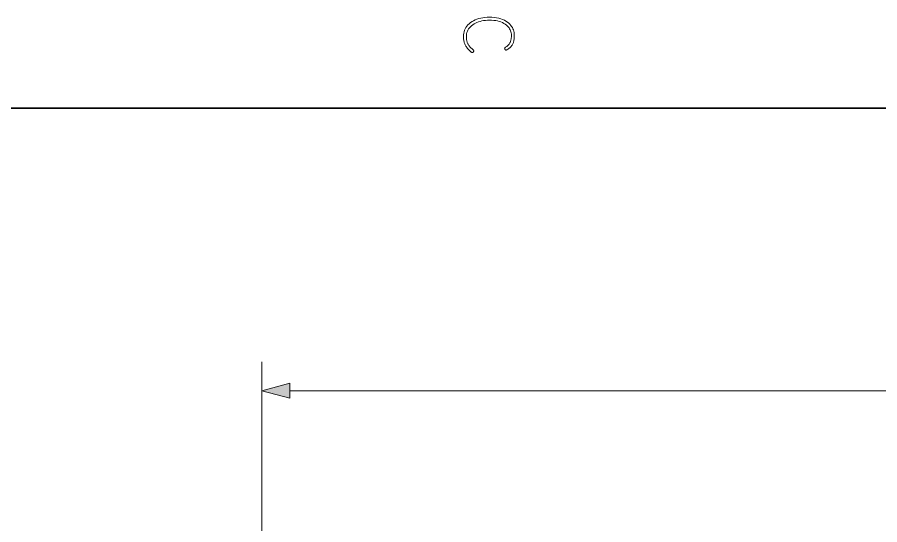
# Model space of a CAD drawing. Extents: x 0 to 297, y 0 to 210.
# Drawn here: x 78.6 to 138.3, y 171.2 to 206.3 of the extents above; entities that cross this region are included whole.
import ezdxf

# ---------------------------------------------------------------- set-up
doc = ezdxf.new("R2010")
doc.units = 0

msp = doc.modelspace()

# ---------------------------------------------------------------- linework, layer by layer
at = {"color": 7, "lineweight": 35}
msp.add_line((287, 200), (10, 200), dxfattribs=at)
at = {"color": 1, "lineweight": 13}
for p, q in [((95.525, 161.851), (95.525, 182.451)), ((97.457, 180.451), (193.301, 180.451))]:
    msp.add_line(p, q, dxfattribs=at)
at = {"color": 7, "lineweight": 13}
msp.add_lwpolyline([(110.021, 203.889), (109.961, 203.939), (109.905, 203.99), (109.853, 204.041), (109.805, 204.092), (109.76, 204.143), (109.719, 204.194), (109.681, 204.245), (109.648, 204.296), (109.618, 204.348), (109.592, 204.399), (109.57, 204.447), (109.55, 204.496), (109.533, 204.548), (109.518, 204.602), (109.505, 204.658), (109.494, 204.716), (109.486, 204.776), (109.48, 204.839), (109.477, 204.903), (109.476, 204.97), (109.481, 205.084), (109.495, 205.194), (109.52, 205.3), (109.555, 205.401), (109.599, 205.499), (109.653, 205.592), (109.717, 205.681), (109.791, 205.766), (109.875, 205.847), (109.968, 205.924), (110.07, 205.995), (110.178, 206.059), (110.292, 206.115), (110.413, 206.163), (110.541, 206.205), (110.675, 206.238), (110.815, 206.264), (110.961, 206.283), (111.114, 206.294), (111.274, 206.298), (111.447, 206.294), (111.612, 206.281), (111.768, 206.26), (111.916, 206.231), (112.055, 206.193), (112.186, 206.147), (112.308, 206.093), (112.421, 206.03), (112.526, 205.958), (112.622, 205.879), (112.693, 205.809), (112.757, 205.736), (112.813, 205.66), (112.861, 205.581), (112.903, 205.5), (112.936, 205.416), (112.962, 205.329), (112.981, 205.239), (112.992, 205.146), (112.996, 205.051), (112.995, 204.975), (112.992, 204.904), (112.987, 204.836), (112.98, 204.771), (112.971, 204.71), (112.96, 204.652), (112.946, 204.597), (112.931, 204.546), (112.914, 204.499), (112.895, 204.455), (112.87, 204.408), (112.841, 204.362), (112.809, 204.318), (112.773, 204.275), (112.733, 204.234), (112.69, 204.193), (112.643, 204.154), (112.593, 204.117), (112.539, 204.08), (112.481, 204.045), (112.476, 204.043), (112.471, 204.04), (112.466, 204.038), (112.461, 204.036), (112.456, 204.034), (112.451, 204.033), (112.445, 204.032), (112.44, 204.031), (112.435, 204.03), (112.43, 204.03), (112.411, 204.031), (112.394, 204.035), (112.379, 204.04), (112.366, 204.047), (112.355, 204.057), (112.345, 204.068), (112.338, 204.082), (112.333, 204.098), (112.33, 204.116), (112.329, 204.136), (112.33, 204.146), (112.331, 204.156), (112.334, 204.165), (112.337, 204.174), (112.342, 204.182), (112.347, 204.19), (112.354, 204.197), (112.362, 204.204), (112.37, 204.211), (112.38, 204.217), (112.426, 204.246), (112.469, 204.276), (112.509, 204.307), (112.547, 204.34), (112.582, 204.374), (112.614, 204.409), (112.643, 204.445), (112.669, 204.482), (112.693, 204.521), (112.713, 204.561), (112.728, 204.597), (112.742, 204.637), (112.754, 204.679), (112.765, 204.724), (112.774, 204.771), (112.781, 204.822), (112.787, 204.875), (112.791, 204.931), (112.793, 204.989), (112.794, 205.051), (112.791, 205.132), (112.781, 205.211), (112.764, 205.287), (112.741, 205.361), (112.711, 205.432), (112.674, 205.5), (112.631, 205.566), (112.581, 205.629), (112.524, 205.69), (112.461, 205.747), (112.375, 205.814), (112.282, 205.873), (112.182, 205.925), (112.074, 205.971), (111.959, 206.009), (111.837, 206.04), (111.707, 206.065), (111.57, 206.082), (111.426, 206.092), (111.274, 206.096), (111.135, 206.093), (111.001, 206.083), (110.873, 206.067), (110.75, 206.044), (110.632, 206.015), (110.52, 205.98), (110.413, 205.938), (110.311, 205.889), (110.214, 205.834), (110.122, 205.773), (110.038, 205.706), (109.962, 205.637), (109.896, 205.564), (109.838, 205.487), (109.789, 205.408), (109.749, 205.325), (109.718, 205.239), (109.696, 205.149), (109.682, 205.056), (109.678, 204.96), (109.679, 204.904), (109.682, 204.849), (109.687, 204.796), (109.694, 204.745), (109.704, 204.695), (109.715, 204.647), (109.729, 204.6), (109.744, 204.554), (109.762, 204.51), (109.781, 204.467), (109.804, 204.425), (109.829, 204.383), (109.858, 204.341), (109.89, 204.298), (109.926, 204.256), (109.965, 204.213), (110.007, 204.17), (110.052, 204.127), (110.101, 204.084), (110.153, 204.04), (110.159, 204.034), (110.165, 204.028), (110.171, 204.021), (110.175, 204.015), (110.179, 204.008), (110.182, 204), (110.185, 203.993), (110.186, 203.985), (110.188, 203.978), (110.188, 203.97), (110.187, 203.95), (110.184, 203.932), (110.179, 203.916), (110.172, 203.902), (110.163, 203.89), (110.152, 203.881), (110.138, 203.873), (110.123, 203.868), (110.106, 203.865), (110.087, 203.864), (110.08, 203.864), (110.073, 203.865), (110.066, 203.866), (110.059, 203.868), (110.053, 203.87), (110.046, 203.873), (110.04, 203.876), (110.034, 203.88), (110.027, 203.884)], close=True, dxfattribs=at)
at = {"color": 1, "lineweight": 13}
msp.add_lwpolyline([(97.457, 180.969), (95.525, 180.451), (97.457, 179.934)], close=True, dxfattribs=at)
msp.add_solid([(97.457, 180.969), (95.525, 180.451), (97.457, 180.969), (97.457, 179.934)], dxfattribs=at)

doc.saveas('drawing.dxf')
